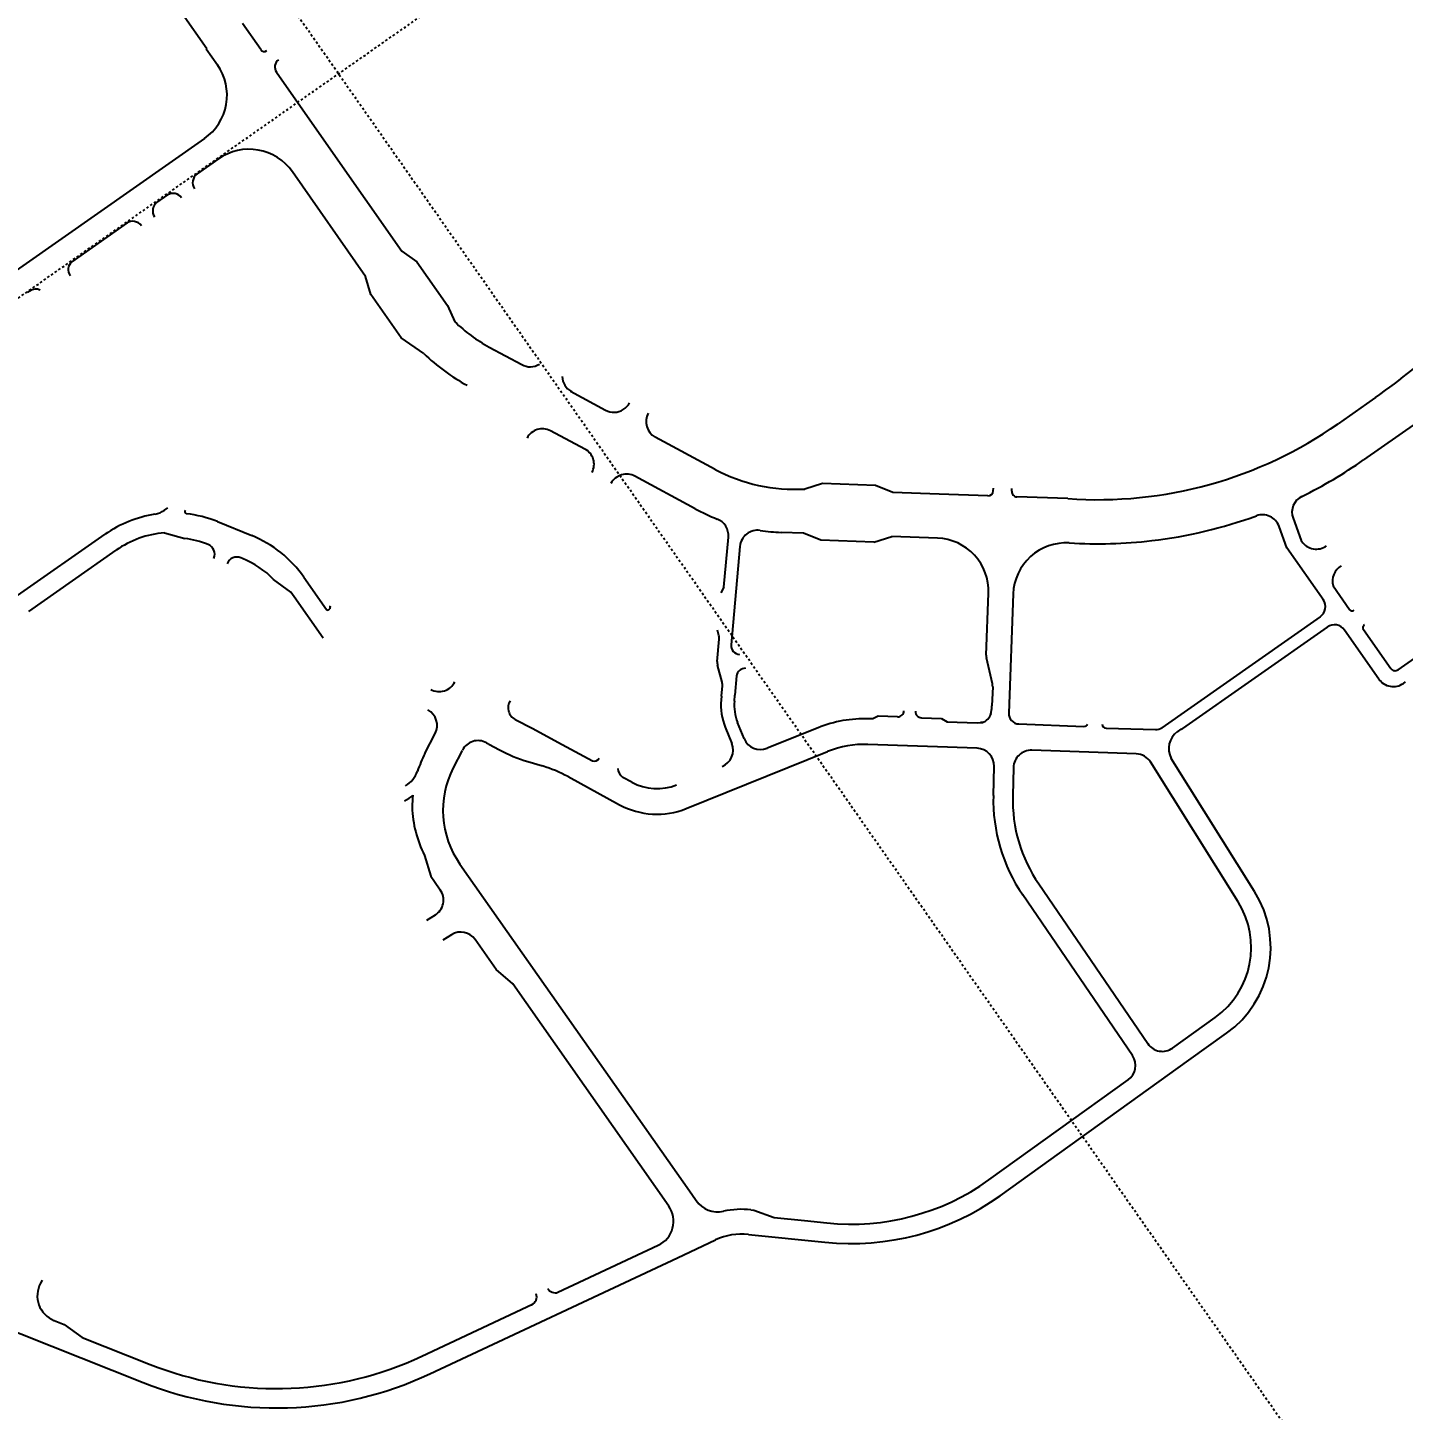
# Model space of a CAD drawing. Header units: millimetres. Extents: x 152904052 to 153933663, y 538271515 to 539240469.
# Drawn here: x 153569604 to 153577393, y 539071962 to 539079790 of the extents above; entities that cross this region are included whole.
import ezdxf
from ezdxf.enums import TextEntityAlignment as Align

# ---------------------------------------------------------------- set-up
doc = ezdxf.new("R2010")
doc.units = ezdxf.units.MM
doc.linetypes.add('HIDDEN', pattern=[5.08, 2.54, -2.54])
doc.layers.add('BORD', color=7, linetype='Continuous')
doc.styles.add('IIAC FONT', font='GulimChe.ttf')

msp = doc.modelspace()

# ---------------------------------------------------------------- linework, layer by layer
at = {"layer": 'BORD', "color": 8, "linetype": 'HIDDEN', "ltscale": 5}
for p, q in [((153528346.4, 539140965.7), (153579968.2, 539067242)), ((153522215.5, 539045114.7), (153645088.3, 539131151.2))]:
    msp.add_line(p, q, dxfattribs=at)
at = {"layer": 'BORD', "color": 137}
for p, q in [((153577234.6, 539077696.4), (153577217.3, 539077683)), ((153573699.1, 539073097.5), (153573714.8, 539073095.9)), ((153573284.2, 539072826.3), (153573498.8, 539072926.9))]:
    msp.add_line(p, q, dxfattribs=at)
at = {"layer": 'BORD', "color": 137, "flags": 128}
for points in [[(153570068, 539080459.1), (153570618.3, 539079673.2)], [(153570614.8, 539079670.8), (153570678.4, 539079580.4)], [(153577363.5, 539076154.9), (153578201.8, 539076741.8)], [(153576996.1, 539076630.9), (153577087.3, 539076497)], [(153577167.6, 539076382.3), (153577321.7, 539076162.3)], [(153577393, 539076077.9), (153577405.6, 539076086.7)], [(153575710.1, 539075824), (153575990, 539075816.3)]]:
    msp.add_lwpolyline(points, dxfattribs=at)
at = {"layer": 'BORD', "color": 137, "ltscale": 10, "flags": 128}
for points in [[(153570923.5, 539079666.3), (153570819.8, 539079814.4)], [(153570604.8, 539079162.6), (153568767.6, 539077876.2)], [(153570685.1, 539079048), (153570563.7, 539078962.9)], [(153571517.4, 539078382.4), (153571102.9, 539078974.3)], [(153570396.2, 539078843.5), (153570334, 539078799.9)], [(153570168.2, 539078685.7), (153569853.8, 539078465.4)], [(153571722.1, 539078525.8), (153571808.1, 539078463.9)], [(153571808.1, 539078463.9), (153571980.2, 539078218.2)], [(153571546.1, 539078280.4), (153571517.4, 539078382.4)], [(153569615.6, 539078299.1), (153569603.9, 539078290.9)], [(153571718.1, 539078034.7), (153571546.1, 539078280.4)], [(153571980.2, 539078218.2), (153572022, 539078125.4)], [(153571847.2, 539077945.6), (153571718.1, 539078034.7)], [(153572217.7, 539077981.8), (153572401.2, 539077882.4)], [(153577986.2, 539077916.2), (153577168.3, 539077343.6)], [(153572678, 539077732.5), (153572876, 539077625.2)], [(153577217.3, 539077683), (153577023.6, 539077547.4)], [(153572758.6, 539077404.8), (153572564, 539077507.6)], [(153573496.6, 539077289.1), (153573157.4, 539077472.8)], [(153573383.4, 539077065.9), (153573042.2, 539077250.7)], [(153574104.3, 539077209.3), (153574003.4, 539077178)], [(153574404.1, 539077198.1), (153574104.3, 539077209.3)], [(153574503, 539077159.4), (153574404.1, 539077198.1)], [(153574764.5, 539077149.7), (153574503, 539077159.4)], [(153575071.4, 539077168.9), (153575071.9, 539077183.3)], [(153575176.3, 539077165.2), (153575176.9, 539077181.4)], [(153575040.3, 539077139.9), (153574764.5, 539077149.7)], [(153575494, 539077123.8), (153575205.2, 539077134.1)], [(153570378.8, 539077058.7), (153570398.1, 539077072.3)], [(153576768.5, 539077013), (153576813.8, 539076887.6)], [(153569547.3, 539076575.8), (153570042.4, 539076921.9)], [(153570378.2, 539076930.8), (153570494.1, 539076898.4)], [(153570678.6, 539076993.5), (153570872.5, 539076914.6)], [(153573996.5, 539076928.1), (153573871, 539076932.8)], [(153574095.5, 539076889.4), (153573996.5, 539076928.1)], [(153576733.2, 539076845.8), (153576689.5, 539076967)], [(153573545.9, 539076623.5), (153573571.2, 539076906)], [(153573637, 539076853.7), (153573587.1, 539076296.5)], [(153574395.3, 539076878.2), (153574095.5, 539076889.4)], [(153574395.3, 539076878.2), (153574496.8, 539076909.5)], [(153574755.9, 539076899.8), (153574496.8, 539076909.5)], [(153576941.9, 539076547.8), (153576733.2, 539076845.8)], [(153576813.8, 539076887.6), (153576818.7, 539076880.7)], [(153569610.3, 539076485.7), (153570105.4, 539076831.8)], [(153570819.8, 539076785), (153570811.2, 539076788.4)], [(153571093.3, 539076594.5), (153570996.8, 539076666.8)], [(153571168.5, 539076679), (153571296.2, 539076497)], [(153573545.9, 539076623.5), (153573528.4, 539076590.4)], [(153571112.3, 539076567.6), (153571093.3, 539076594.5)], [(153571276.3, 539076333.9), (153571112.3, 539076567.6)], [(153575031.4, 539076237.3), (153575044.5, 539076588.9)], [(153575183.7, 539076584.5), (153575158.6, 539075910.1)], [(153576921.8, 539076454.4), (153576026, 539075827.1)], [(153573515.8, 539076356.3), (153573509.5, 539076379.8)], [(153573508.3, 539076201.6), (153573519.7, 539076328.5)], [(153575066.5, 539076074.6), (153575032.9, 539076221.7)], [(153573535.9, 539076084.8), (153573510.2, 539076180.7)], [(153573532.5, 539076006), (153573537.8, 539076063.8)], [(153573617.5, 539076120.8), (153573607.7, 539076011.6)], [(153573532.5, 539076006), (153573530.6, 539075983.9)], [(153573605.3, 539075977.4), (153573607.7, 539076011.6)], [(153575067.9, 539076058.8), (153575063.5, 539075950.9)], [(153575058.2, 539075906.1), (153575063.6, 539075936.2)], [(153575063.6, 539075936.2), (153575063.5, 539075950.9)], [(153572364.6, 539075873.8), (153572464.4, 539075822)], [(153573553.6, 539075829.3), (153573590.7, 539075737.4)], [(153573660.2, 539075765.4), (153573623.2, 539075857.3)], [(153574079.1, 539075826.5), (153573790.3, 539075710.1)], [(153574388.8, 539075876.6), (153574365.7, 539075877)], [(153574419.1, 539075892.6), (153574389.2, 539075876.8)], [(153574529.1, 539075888.5), (153574419.1, 539075892.6)], [(153574664, 539075883.5), (153574778.9, 539075879.2)], [(153574778.9, 539075879.2), (153574810.2, 539075859.5)], [(153574810.2, 539075859.5), (153574979.5, 539075853.9)], [(153574979.5, 539075853.9), (153575010.1, 539075856.8)], [(153575010.1, 539075856.8), (153574999.5, 539075855.8)], [(153575216.4, 539075847.9), (153575584.4, 539075834.2)], [(153571853.5, 539075681.4), (153571911.2, 539075793.7)], [(153572464.4, 539075822), (153572605.5, 539075745.9)], [(153572064.6, 539075698.4), (153572013.6, 539075599.1)], [(153572201.7, 539075741.5), (153572214.1, 539075734.8)], [(153572215.4, 539075734.1), (153572274.9, 539075701.8)], [(153572605.5, 539075745.9), (153572801.4, 539075639.8)], [(153573332.4, 539075369.2), (153574133.4, 539075692)], [(153574979.4, 539075710.3), (153574361.4, 539075732.1)], [(153575881, 539075678.5), (153575289.3, 539075699.4)], [(153572435.3, 539075635.1), (153572518.4, 539075610.2)], [(153575071.6, 539075443.4), (153575075.9, 539075607.8)], [(153575185.8, 539075602), (153575181.6, 539075440.5)], [(153576457.4, 539074841.6), (153575961.1, 539075633.4)], [(153576550.6, 539074900), (153576078.8, 539075652.7)], [(153572663.4, 539075549.9), (153572955.5, 539075390.9)], [(153573024.8, 539075518.3), (153572974.3, 539075545.8)], [(153571850.3, 539075103.4), (153571886.6, 539074986.2)], [(153572051.1, 539075054.9), (153573364.1, 539073185.1)], [(153571886.6, 539074986.2), (153571907.2, 539074955.4)], [(153571907.2, 539074955.4), (153571940.2, 539074908.3)], [(153575328.5, 539074942.2), (153575946, 539074038.1)], [(153575859.2, 539073970.2), (153575237.7, 539074880.2)], [(153571910.6, 539074765.5), (153571861.3, 539074735.3)], [(153572003.4, 539074654.9), (153571953.9, 539074624.5)], [(153572256.7, 539074457.6), (153572137.6, 539074627.2)], [(153572350.6, 539074376), (153572256.7, 539074457.6)], [(153573233.7, 539073118.4), (153572350.6, 539074376)], [(153576086.9, 539074013.3), (153576328.5, 539074186.6)], [(153576179, 539073944), (153576392.6, 539074097.2)], [(153575110.1, 539073177.2), (153576179, 539073944)], [(153575046, 539073266.6), (153575834.9, 539073832.5)], [(153573364.1, 539073185.1), (153573389.2, 539073149.3)], [(153573714.8, 539073095.9), (153573831, 539073053.7)], [(153573831, 539073053.7), (153574002.5, 539073036)], [(153574002.5, 539073036), (153574128.7, 539073022.9)], [(153573684.7, 539072958.3), (153574117.4, 539072913.5)], [(153572606.7, 539072630.1), (153573174.6, 539072896.4)], [(153568519.9, 539072809.7), (153570257, 539072119.8)], [(153571881.8, 539072168.8), (153573284.2, 539072826.3)], [(153569686.3, 539072699), (153569676.7, 539072681.4)], [(153571835.1, 539072268.4), (153572463.1, 539072562.8)], [(153569753.2, 539072470.5), (153569811.4, 539072447.4)], [(153569811.4, 539072447.4), (153569911.9, 539072375.2)], [(153569911.9, 539072375.2), (153570297.6, 539072222)], [(153570297.6, 539072222), (153570342.6, 539072204.8)]]:
    msp.add_lwpolyline(points, dxfattribs=at)
for points in [[(153570923.5, 539079666.3, 0.414213), (153570958.3, 539079660.2)], [(153571024.7, 539079609, 0.414214), (153571012.4, 539079539.3)], [(153570604.8, 539079162.6, 0.414214), (153570678.4, 539079580.4)], [(153571102.9, 539078974.3, 0.414214), (153570685.1, 539079048)], [(153570563.7, 539078962.9, 0.418743), (153570549.5, 539078878.6)], [(153570334, 539078799.9, 0.39023), (153570322.3, 539078719.4)], [(153570475.9, 539078827, 0.390568), (153570396.2, 539078843.5)], [(153570248, 539078668.6, 0.414214), (153570164.4, 539078683.3)], [(153569853.8, 539078465.4, 0.382811), (153569844.2, 539078385.9)], [(153569675.3, 539078304.3, 0.267949), (153569615.6, 539078299.1)], [(153572022, 539078125.4, 0.068504), (153572217.7, 539077981.8)], [(153577234.6, 539077696.4), (153577259.8, 539077714.3), (153577291.9, 539077737.3, 0.042628), (153577673.3, 539078063.8)], [(153571847.2, 539077945.6, 0.06888), (153572092.5, 539077765.4)], [(153572401.2, 539077882.4, 0.267949), (153572501.1, 539077885.1)], [(153572630.2, 539077815.2, 0.267949), (153572682.6, 539077730)], [(153572876, 539077625.2, 0.267949), (153572976, 539077627.9)], [(153572976, 539077627.9, 0.134308), (153573012.1, 539077666.5)], [(153573116.6, 539077607.5, 0.41116), (153573157.4, 539077472.8)], [(153575494, 539077123.8, 0.172016), (153577023.6, 539077547.4)], [(153572564, 539077507.6, 0.414214), (153572431.6, 539077466.7)], [(153572799.4, 539077272.4, 0.414214), (153572758.6, 539077404.8)], [(153576818.5, 539077136.7, 0.038611), (153577167, 539077342.7)], [(153573042.5, 539077250.8, 0.417274), (153572906.5, 539077209.5)], [(153573496.6, 539077289.1, 0.136441), (153574003.4, 539077178)], [(153575040.3, 539077140, 0.413685), (153575071.4, 539077168.9)], [(153575176.3, 539077165.2, 0.414742), (153575205.2, 539077134.1)], [(153576818.5, 539077136.7, 0.382337), (153576768.5, 539077013)], [(153570324.6, 539077035, 0.114972), (153570042.4, 539076921.9)], [(153570325.4, 539077035.2, 0.098135), (153570378.8, 539077058.7)], [(153570497.8, 539077056.6, 0.690292), (153570502.4, 539077038.5)], [(153570678.6, 539076993.5, 0.068182), (153570502.4, 539077038.5)], [(153573383.7, 539077066, 0.030951), (153573508.3, 539077008.2)], [(153573571.5, 539076906.1, 0.333489), (153573508.3, 539077008.2)], [(153575968.9, 539076886, 0.058178), (153576561.1, 539077026.9)], [(153576689.5, 539076967, 0.41521), (153576561.1, 539077026.9)], [(153570378.2, 539076930.8, 0.131846), (153570105.3, 539076831.8)], [(153573751.2, 539076943.8, 0.430817), (153573637, 539076853.7)], [(153573751.2, 539076943.8, 0.027131), (153573871, 539076932.8)], [(153570625.9, 539076863.8, 0.064498), (153570494.1, 539076898.4)], [(153570658.9, 539076785.6, 0.414198), (153570625.9, 539076863.8)], [(153571168.5, 539076679, 0.144095), (153570872.5, 539076914.6)], [(153575044.5, 539076588.9, 0.414214), (153574755.9, 539076899.8)], [(153575501.8, 539076872.8, 0.421153), (153575183.7, 539076584.5)], [(153575501.8, 539076872.8, 0.044592), (153575968.9, 539076886)], [(153576818.7, 539076880.7, 0.414214), (153576957.9, 539076856.1)], [(153570811.2, 539076788.4, 0.414214), (153570733, 539076755.5)], [(153570996.8, 539076666.8, 0.10146), (153570819.8, 539076785)], [(153576950.7, 539076500.3, 0.196262), (153576939, 539076551.9)], [(153571296.2, 539076497, 0.637383), (153571314.1, 539076500.2)], [(153571316.1, 539076507.2, 0.008731), (153571314.1, 539076500.2)], [(153571316.1, 539076507.2, 0.017132), (153571318.7, 539076517.2)], [(153576921.8, 539076454.4, 0.201566), (153576950.7, 539076500.3)], [(153573519.7, 539076328.5, 0.078509), (153573515.8, 539076356.3)], [(153573587.1, 539076296.5, 0.429571), (153573635.1, 539076242.1)], [(153575031.4, 539076237.3, 0.065543), (153575032.9, 539076221.7)], [(153573508.3, 539076201.6, 0.088264), (153573510.2, 539076180.7)], [(153573635.3, 539076152.1, 0.201508), (153573617.2, 539076117.9)], [(153573668.9, 539076163.4, 0.182815), (153573635.3, 539076152.1)], [(153571886.1, 539076043.7, 0.420864), (153572022.7, 539076085.9)], [(153573537.8, 539076063.8, 0.088724), (153573535.9, 539076084.8)], [(153573530.6, 539075983.9, 0.118128), (153573553.6, 539075829.3)], [(153571911.2, 539075793.7, 0.407629), (153571869.9, 539075927.3)], [(153572335.6, 539075979.3, 0.436116), (153572364.6, 539075873.8)], [(153573605.3, 539075977.4, 0.118169), (153573623.2, 539075857.3)], [(153574529.1, 539075888.5, 0.414214), (153574565.3, 539075922.2)], [(153574630.3, 539075919.7, 0.414214), (153574664, 539075883.5)], [(153575010.1, 539075856.8, 0.238007), (153575058.4, 539075906.8)], [(153575158.6, 539075910.1, 0.414231), (153575216.4, 539075847.9)], [(153574365.7, 539075877, 0.104667), (153574079.1, 539075826.5)], [(153575584.4, 539075834.2, 0.314272), (153575604.1, 539075847.7)], [(153572201.7, 539075741.5, 0.420864), (153572065.1, 539075699.3)], [(153573660.2, 539075765.4, 0.414212), (153573790.3, 539075710.1)], [(153576113.9, 539075804.7, 0.37568), (153576078.8, 539075652.7)], [(153576113.9, 539075804.7, 0.017866), (153576141.8, 539075822.7)], [(153571853.5, 539075681.4, 0.038471), (153571811.4, 539075581.1)], [(153572274.9, 539075701.8, 0.051702), (153572435.3, 539075635.1)], [(153573535.3, 539075607.3, 0.414213), (153573590.7, 539075737.4)], [(153574361.4, 539075732.1, 0.10498), (153574133.4, 539075692)], [(153575075.9, 539075607.8, 0.41144), (153574979.4, 539075710.3)], [(153575289.3, 539075699.4, 0.416993), (153575185.8, 539075602)], [(153575961.4, 539075632.9, 0.244895), (153575881, 539075678.5)], [(153572013.6, 539075599.1, 0.278587), (153572051.1, 539075054.9)], [(153572663.4, 539075549.9, 0.051989), (153572518.4, 539075610.2)], [(153572801.4, 539075639.8, 0.349326), (153572839.4, 539075653.9)], [(153572945.8, 539075595.6, 0.239473), (153572974.3, 539075545.8)], [(153571743.3, 539075498.1, 0.184967), (153571811.4, 539075581.1)], [(153573024.8, 539075518.3, 0.224022), (153573278.2, 539075503.7)], [(153571738.3, 539075413.6, 0.073641), (153571785.7, 539075445.2)], [(153571785.7, 539075445.2, 0.024306), (153571780.5, 539075377.1)], [(153575071.6, 539075443.4, 0.157533), (153575237.7, 539074880.2)], [(153575181.6, 539075440.5, 0.157533), (153575328.5, 539074942.2)], [(153571780.5, 539075377.1, 0.104231), (153571850.3, 539075103.4)], [(153572955.5, 539075390.9, 0.224022), (153573332.4, 539075369.2)], [(153571910.6, 539074765.5, 0.432692), (153571940.2, 539074908.3)], [(153576392.6, 539074097.2, 0.39603), (153576550.6, 539074900)], [(153576328.5, 539074186.6, 0.39603), (153576457.4, 539074841.6)], [(153572137.6, 539074627.2, 0.396293), (153572003.4, 539074654.9)], [(153575946, 539074038.1, 0.420985), (153576086.9, 539074013.3)], [(153575834.9, 539073832.5, 0.407474), (153575859.2, 539073970.2)], [(153574128.7, 539073022.9, 0.183363), (153575046, 539073266.6)], [(153574117.4, 539072913.5, 0.183363), (153575110.1, 539073177.2)], [(153573174.6, 539072896.4, 0.466092), (153573233.7, 539073118.4)], [(153573389.2, 539073149.3, 0.301858), (153573543.8, 539073088.9)], [(153573699.1, 539073097.5, 0.079451), (153573543.8, 539073088.9)], [(153573684.7, 539072958.3, 0.135988), (153573498.8, 539072926.9)], [(153569676.7, 539072681.4, 0.449002), (153569753, 539072470.6)], [(153572457.6, 539072559.8, 0.387439), (153572483.4, 539072622)], [(153572548.1, 539072652.4, 0.352121), (153572606.7, 539072630.1)], [(153570342.6, 539072204.8, 0.200501), (153571835.1, 539072268.4)], [(153570257, 539072119.8, 0.206984), (153571881.8, 539072168.8)]]:
    msp.add_lwpolyline(points, format="xyb", dxfattribs=at)
at = {"layer": 'BORD', "color": 137, "ltscale": 10}
msp.add_lwpolyline([(153571012.4, 539079539.3), (153571307.7, 539079117.6), (153571722.1, 539078525.8)], dxfattribs=at)
at = {"layer": 'BORD', "color": 137, "flags": 128}
for points in [[(153577041.2, 539076743, 0.344971), (153576996.1, 539076630.9)], [(153577087.3, 539076497, 0.414214), (153577115.2, 539076492.1)], [(153577059.5, 539076379.8, 0.196264), (153577015, 539076408.5)], [(153577172.5, 539076410.2, 0.414214), (153577167.6, 539076382.3)], [(153577321.7, 539076162.3, 0.414214), (153577363.5, 539076154.9)], [(153575067.9, 539076058.8, 0.066498), (153575066.5, 539076074.6)], [(153577253.8, 539076102.5, 0.414214), (153577393, 539076077.9)], [(153575687.2, 539075847.1, 0.392659), (153575710.1, 539075824)], [(153575990, 539075816.3, 0.160956), (153576026, 539075827.1)]]:
    msp.add_lwpolyline(points, format="xyb", dxfattribs=at)
at = {"layer": 'BORD', "color": 137}
msp.add_lwpolyline([(153577015, 539076408.5, 0.201563), (153576962, 539076397), (153576141.8, 539075822.7)], format="xyb", dxfattribs=at)
msp.add_lwpolyline([(153577253.8, 539076102.5), (153577059.5, 539076379.8)], dxfattribs=at)

# ---------------------------------------------------------------- texts
at = {"layer": 'BORD', "color": 7, "linetype": 'Continuous', "lineweight": -3, "style": 'IIAC FONT'}
msp.add_text('PARTIAL SITE PLAN', height=5760, rotation=35, dxfattribs=at).set_placement((153601935.6, 539062021.1), align=Align.MIDDLE_CENTER)

doc.saveas('drawing.dxf')
